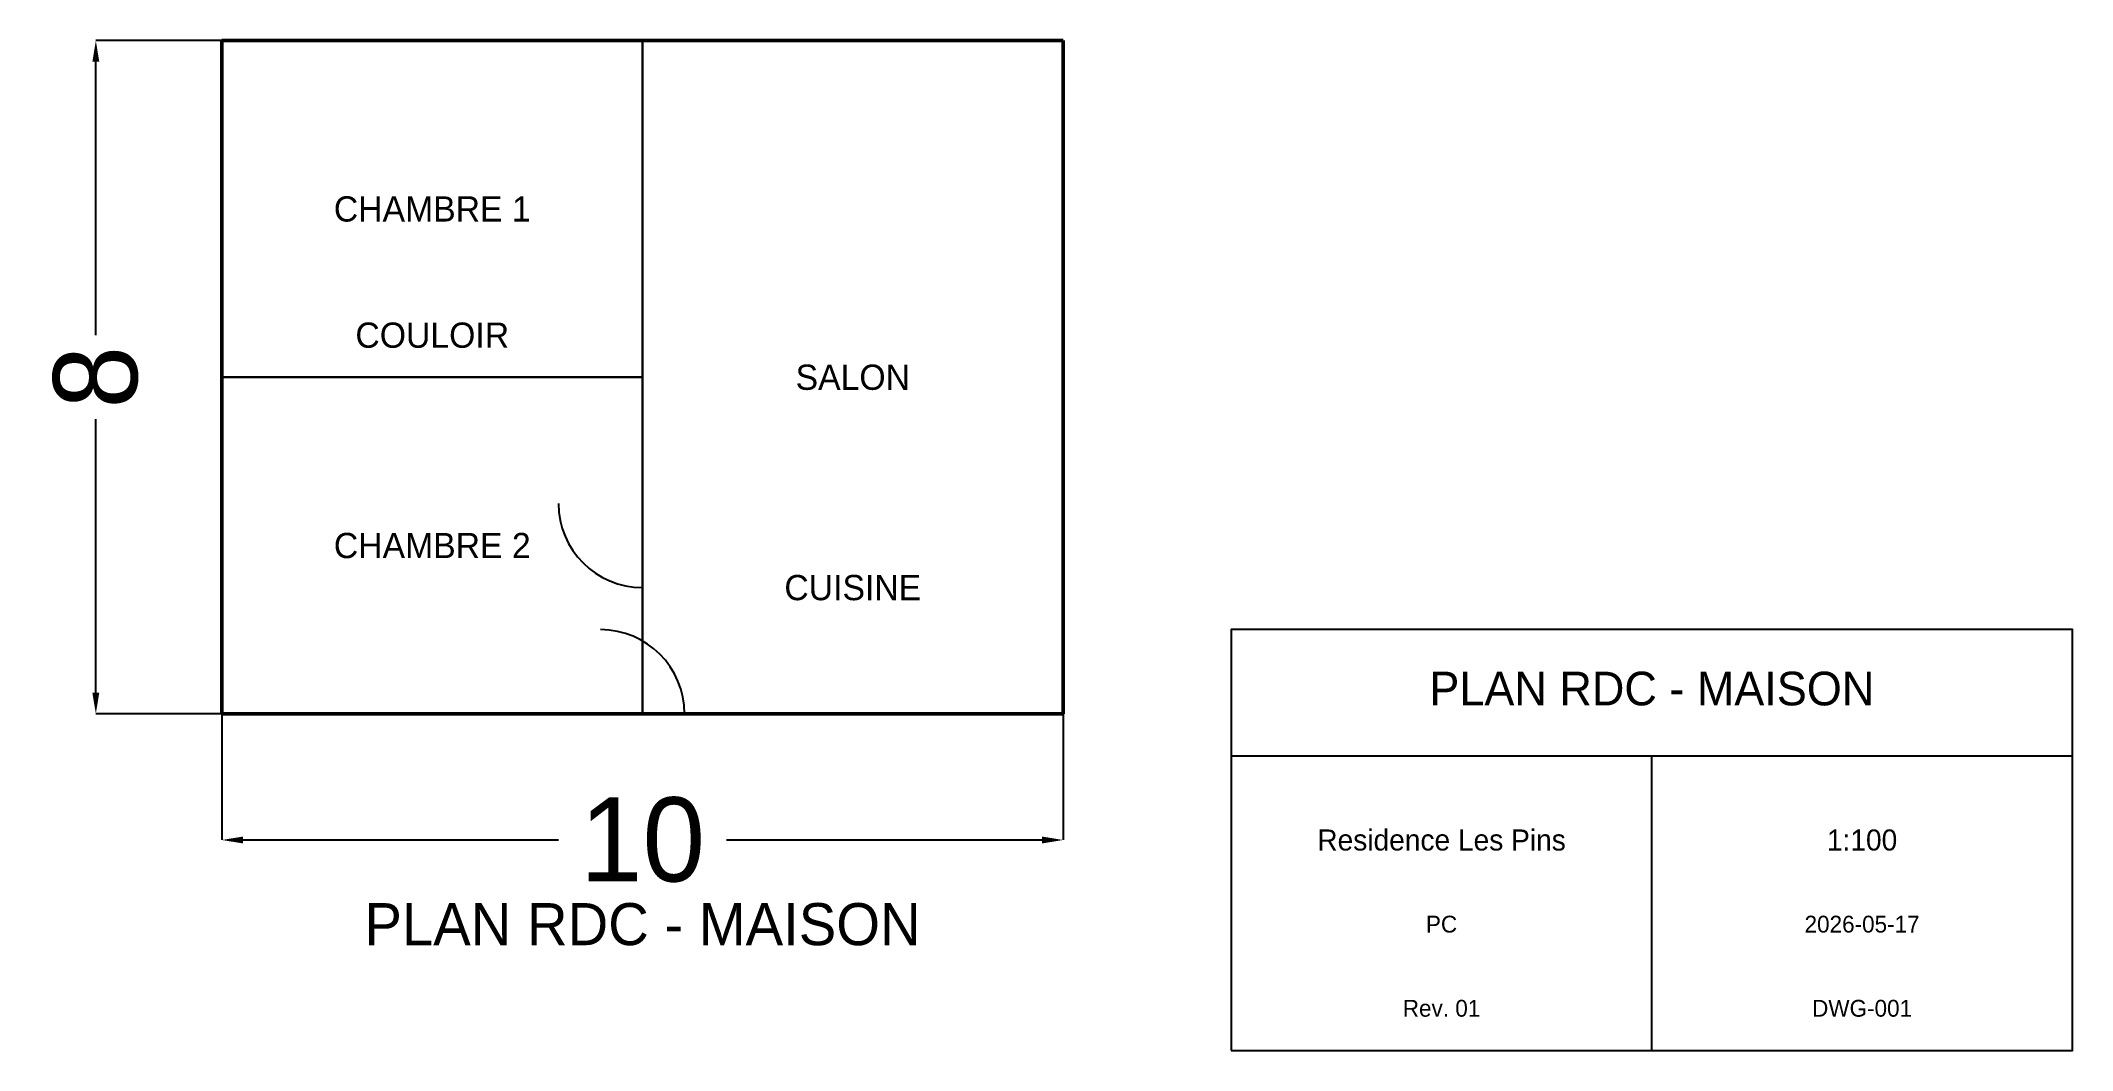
# Model space of a CAD drawing. Header units: metres. Extents: x -2.2 to 22, y -4 to 8.
import ezdxf
from ezdxf.enums import TextEntityAlignment as Align

# ---------------------------------------------------------------- set-up
doc = ezdxf.new("R2010")
doc.units = ezdxf.units.M
for name, color, linetype in [('COTES', 3, 'Continuous'), ('FENETRES', 4, 'Continuous'), ('MURS', 7, 'Continuous'), ('PORTES', 1, 'Continuous'), ('TEXTES', 2, 'Continuous')]:
    doc.layers.add(name, color=color, linetype=linetype)
doc.dimstyles.get("Standard").update_dxf_attribs({"dimtxt": 2.5, "dimasz": 2.5, "dimexe": 1.25, "dimexo": 0.625, "dimtad": 1, "dimcen": 2.5, "dimazin": 3, "dimtfac": 1, "dimtmove": 0, "dimatfit": 3})

# ---------------------------------------------------------------- blocks, each defined once
blk = doc.blocks.new('_CLOSEDFILLED')
at = {"color": 0, "linetype": 'BYBLOCK'}
blk.add_solid([(-1, 0.164), (0, 0), (-1, -0.164)], dxfattribs=at)
blk = doc.blocks.new('*D1')
for p, q in [((0, 0), (0, -1.5)), ((10, 0), (10, -1.5)), ((0.25, -1.5), (4, -1.5)), ((6, -1.5), (9.75, -1.5))]:
    blk.add_line(p, q)
at = {"layer": 'Defpoints'}
for p in [(0, 0), (10, 0), (0, -1.5)]:
    blk.add_point(p, dxfattribs=at)
at = {"layer": 'COTES', "xscale": 0.25, "yscale": 0.25, "rotation": 180}
blk.add_blockref('_CLOSEDFILLED', (0, -1.5), dxfattribs=at)
at = {"layer": 'COTES', "xscale": 0.25, "yscale": 0.25}
blk.add_blockref('_CLOSEDFILLED', (10, -1.5), dxfattribs=at)
at = {"layer": 'COTES', "insert": (5, -1.5), "char_height": 1, "attachment_point": 5}
blk.add_mtext('10', dxfattribs=at)
blk = doc.blocks.new('*D2')
for p, q in [((0, 8), (-1.5, 8)), ((-1.5, 4.5), (-1.5, 7.75)), ((-1.5, 0.25), (-1.5, 3.5)), ((0, 0), (-1.5, 0))]:
    blk.add_line(p, q)
at = {"layer": 'Defpoints'}
for p in [(0, 8), (-1.5, 0), (0, 0)]:
    blk.add_point(p, dxfattribs=at)
at = {"layer": 'COTES', "xscale": 0.25, "yscale": 0.25}
for p, rotation in [((-1.5, 8), 90), ((-1.5, 0), 270)]:
    blk.add_blockref('_CLOSEDFILLED', p, dxfattribs=dict(at, rotation=rotation))
at = {"layer": 'COTES', "insert": (-1.5, 4), "char_height": 1, "attachment_point": 5, "rotation": 90}
blk.add_mtext('8', dxfattribs=at)

msp = doc.modelspace()

# ---------------------------------------------------------------- linework, layer by layer
for p, q in [((12, -0.5), (22, -0.5)), ((17, -4), (17, -0.5))]:
    msp.add_line(p, q)
msp.add_lwpolyline([(12, -4), (22, -4), (22, 1), (12, 1), (12, -4)], close=True)
at = {"layer": 'FENETRES', "lineweight": 25}
for p, q in [((1, 8), (3, 8)), ((6, 8), (9, 8)), ((10, 2), (10, 5))]:
    msp.add_line(p, q, dxfattribs=at)
at = {"layer": 'MURS', "lineweight": 50}
for p, q in [((10, 8), (0, 8)), ((0, 8), (0, 0)), ((10, 0), (10, 8)), ((0, 0), (10, 0))]:
    msp.add_line(p, q, dxfattribs=at)
at = {"layer": 'MURS', "lineweight": 30}
for p, q in [((5, 0), (5, 8)), ((0, 4), (5, 4))]:
    msp.add_line(p, q, dxfattribs=at)
at = {"layer": 'PORTES'}
for p, q in [((5, 1.5), (5, 2.5)), ((4.5, 0), (5.5, 0))]:
    msp.add_line(p, q, dxfattribs=at)
for centre, start, end in [((5, 2.5), 180, 270), ((4.5, 0), 0, 90)]:
    msp.add_arc(centre, 1, start, end, dxfattribs=at)

# ---------------------------------------------------------------- texts
at = {"layer": 'TEXTES', "color": 2}
for s, p in [('CHAMBRE 1', (2.5, 6)), ('COULOIR', (2.5, 4.5)), ('SALON', (7.5, 4)), ('CHAMBRE 2', (2.5, 2)), ('CUISINE', (7.5, 1.5))]:
    msp.add_text(s, height=0.3, dxfattribs=at).set_placement(p, align=Align.MIDDLE_CENTER)
at = {"layer": 'TEXTES'}
for s, height, p in [('PLAN RDC - MAISON', 0.4, (17, 0.3)), ('Residence Les Pins', 0.25, (14.5, -1.5)), ('1:100', 0.25, (19.5, -1.5)), ('PLAN RDC - MAISON', 0.5, (5, -2.5)), ('PC', 0.2, (14.5, -2.5)), ('2026-05-17', 0.2, (19.5, -2.5)), ('Rev. 01', 0.2, (14.5, -3.5)), ('DWG-001', 0.2, (19.5, -3.5))]:
    msp.add_text(s, height=height, dxfattribs=at).set_placement(p, align=Align.MIDDLE_CENTER)

# ---------------------------------------------------------------- dimensions: what is measured, and where the dimension line sits
at = {"layer": 'COTES'}
dim = msp.add_linear_dim(base=(-1.5, 0), p1=(0, 0), p2=(0, 8), angle=90, dimstyle='Standard', dxfattribs=at)
dim.commit()
dim.dimension.update_dxf_attribs({"geometry": '*D2', "text_midpoint": (-1.5, 4)})
dim = msp.add_linear_dim(base=(0, -1.5), p1=(0, 0), p2=(10, 0), dimstyle='Standard', dxfattribs=at)
dim.commit()
dim.dimension.update_dxf_attribs({"geometry": '*D1', "text_midpoint": (5, -1.5)})

doc.saveas('drawing.dxf')
